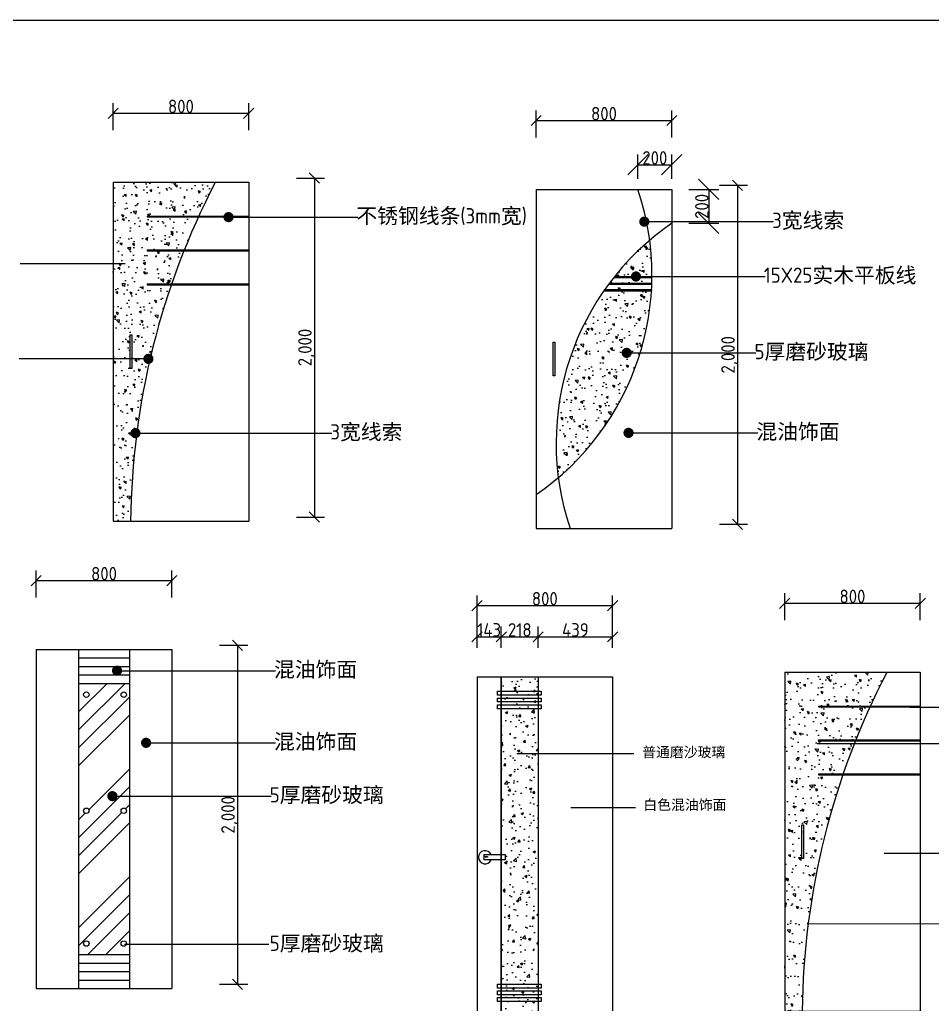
# Model space of a CAD drawing. Extents: x -42728 to 99010, y -18674 to 47645.
# Drawn here: x 20931 to 26316, y 11525 to 17334 of the extents above; entities that cross this region are included whole.
import ezdxf

# ---------------------------------------------------------------- set-up
doc = ezdxf.new("R2010")
doc.units = 0
doc.header["$LTSCALE"] = 100
doc.header["$MEASUREMENT"] = 0
doc.layers.get('0').update_dxf_attribs({"linetype": 'CONTINUOUS'})
doc.layers.get('DEFPOINTS').update_dxf_attribs({"linetype": 'CONTINUOUS'})
for name, color, linetype in [('2', 3, 'CONTINUOUS'), ('3', 4, 'CONTINUOUS'), ('LAYER4', 4, 'CONTINUOUS')]:
    doc.layers.add(name, color=color, linetype=linetype)
doc.styles.get("Standard").update_dxf_attribs({"font": 'ISOCP'})
doc.styles.add('STYLE1', font='simhei.ttf')
doc.dimstyles.get("Standard").update_dxf_attribs({"dimtxt": 2.5, "dimasz": 2.5, "dimexe": 1.25, "dimexo": 0.625, "dimtad": 1, "dimdec": 4, "dimdsep": 46, "dimlunit": 6, "dimtxsty": 'Standard', "dimcen": 2.5, "dimadec": 0, "dimazin": 0, "dimtfac": 1, "dimtdec": 4, "dimtmove": 0, "dimatfit": 3, "dimfxl": 1, "dimtolj": 1, "dimtzin": 0, "dimarcsym": 0})

# ---------------------------------------------------------------- blocks, each defined once
blk = doc.blocks.new('_OBLIQUE')
at = {"color": 0, "linetype": 'ByBlock'}
blk.add_line((-0.5, -0.5), (0.5, 0.5), dxfattribs=at)
blk = doc.blocks.new('*D909')
at = {"color": 2, "linetype": 'ByBlock', "transparency": 16777216}
for p, q in [((23978.7, 16639.9), (23978.7, 16799)), ((24778.7, 16639.9), (24778.7, 16799)), ((23978.7, 16739), (24778.7, 16739))]:
    blk.add_line(p, q, dxfattribs=at)
at = {"layer": 'DEFPOINTS', "color": 0, "linetype": 'ByBlock', "transparency": 16777216}
for p in [(24778.7, 16739), (23978.7, 15939.9), (24778.7, 15939.9)]:
    blk.add_point(p, dxfattribs=at)
at = {"color": 2, "linetype": 'ByBlock', "transparency": 16777216, "xscale": 60, "yscale": 60, "zscale": 60, "rotation": 180}
blk.add_blockref('_OBLIQUE', (23978.7, 16739), dxfattribs=at)
at = {"color": 2, "linetype": 'ByBlock', "transparency": 16777216, "xscale": 60, "yscale": 60, "zscale": 60}
blk.add_blockref('_OBLIQUE', (24778.7, 16739), dxfattribs=at)
at = {"color": 1, "linetype": 'ByBlock', "transparency": 16777216, "insert": (24378.7, 16779.6), "char_height": 80, "attachment_point": 5}
blk.add_mtext('\\A1;800', dxfattribs=at)
blk = doc.blocks.new('*D911')
at = {"color": 2, "linetype": 'ByBlock', "transparency": 16777216}
for p, q in [((21482.3, 16682.7), (21482.3, 16841.7)), ((22282.3, 16682.7), (22282.3, 16841.7)), ((21482.3, 16781.7), (22282.3, 16781.7))]:
    blk.add_line(p, q, dxfattribs=at)
at = {"layer": 'DEFPOINTS', "color": 0, "linetype": 'ByBlock', "transparency": 16777216}
for p in [(22282.3, 16781.7), (21482.3, 15982.7), (22282.3, 15982.7)]:
    blk.add_point(p, dxfattribs=at)
at = {"color": 2, "linetype": 'ByBlock', "transparency": 16777216, "xscale": 60, "yscale": 60, "zscale": 60, "rotation": 180}
blk.add_blockref('_OBLIQUE', (21482.3, 16781.7), dxfattribs=at)
at = {"color": 2, "linetype": 'ByBlock', "transparency": 16777216, "xscale": 60, "yscale": 60, "zscale": 60}
blk.add_blockref('_OBLIQUE', (22282.3, 16781.7), dxfattribs=at)
at = {"color": 1, "linetype": 'ByBlock', "transparency": 16777216, "insert": (21882.3, 16822.4), "char_height": 80, "attachment_point": 5}
blk.add_mtext('\\A1;800', dxfattribs=at)
blk = doc.blocks.new('*D921')
at = {"color": 2, "linetype": 'ByBlock', "transparency": 16777216}
for p, q in [((22564.6, 16400), (22729.8, 16400)), ((22669.8, 16400), (22669.8, 14400)), ((22564.6, 14400), (22729.8, 14400))]:
    blk.add_line(p, q, dxfattribs=at)
at = {"layer": 'DEFPOINTS', "color": 0, "linetype": 'ByBlock', "transparency": 16777216}
for p in [(21864.6, 16400), (21864.6, 14400), (22669.8, 14400)]:
    blk.add_point(p, dxfattribs=at)
at = {"color": 2, "linetype": 'ByBlock', "transparency": 16777216, "xscale": 60, "yscale": 60, "zscale": 60}
for p, rotation in [((22669.8, 16400), 90), ((22669.8, 14400), 270)]:
    blk.add_blockref('_OBLIQUE', p, dxfattribs=dict(at, rotation=rotation))
at = {"color": 1, "linetype": 'ByBlock', "transparency": 16777216, "insert": (22623.2, 15400), "char_height": 80, "attachment_point": 5, "rotation": 90}
blk.add_mtext('\\A1;2,000', dxfattribs=at)
blk = doc.blocks.new('*D924')
at = {"color": 2, "linetype": 'ByBlock', "transparency": 16777216}
for p, q in [((25061, 16357.2), (25226.2, 16357.2)), ((25166.2, 16357.2), (25166.2, 14357.2)), ((25061, 14357.2), (25226.2, 14357.2))]:
    blk.add_line(p, q, dxfattribs=at)
at = {"layer": 'DEFPOINTS', "color": 0, "linetype": 'ByBlock', "transparency": 16777216}
for p in [(24361, 16357.2), (24361, 14357.2), (25166.2, 14357.2)]:
    blk.add_point(p, dxfattribs=at)
at = {"color": 2, "linetype": 'ByBlock', "transparency": 16777216, "xscale": 60, "yscale": 60, "zscale": 60}
for p, rotation in [((25166.2, 16357.2), 90), ((25166.2, 14357.2), 270)]:
    blk.add_blockref('_OBLIQUE', p, dxfattribs=dict(at, rotation=rotation))
at = {"color": 1, "linetype": 'ByBlock', "transparency": 16777216, "insert": (25119.6, 15357.2), "char_height": 80, "attachment_point": 5, "rotation": 90}
blk.add_mtext('\\A1;2,000', dxfattribs=at)
blk = doc.blocks.new('*D925')
at = {"color": 2, "linetype": 'ByBlock', "transparency": 16777216}
for p, q in [((24879.2, 16332.8), (25056.6, 16332.8)), ((24996.6, 16332.8), (24996.6, 16132.7)), ((24879.2, 16132.7), (25056.6, 16132.7))]:
    blk.add_line(p, q, dxfattribs=at)
at = {"layer": 'DEFPOINTS', "color": 0, "linetype": 'ByBlock', "transparency": 16777216}
for p in [(24179.2, 16332.8), (24179.2, 16132.7), (24996.6, 16132.7)]:
    blk.add_point(p, dxfattribs=at)
at = {"color": 2, "linetype": 'ByBlock', "transparency": 16777216, "xscale": 120, "yscale": 120, "zscale": 120}
for p, rotation in [((24996.6, 16332.8), 90), ((24996.6, 16132.7), 270)]:
    blk.add_blockref('_OBLIQUE', p, dxfattribs=dict(at, rotation=rotation))
at = {"color": 1, "linetype": 'ByBlock', "transparency": 16777216, "insert": (24956, 16232.7), "char_height": 80, "attachment_point": 5, "rotation": 90}
blk.add_mtext('\\A1;200', dxfattribs=at)
blk = doc.blocks.new('*D926')
at = {"color": 2, "linetype": 'ByBlock', "transparency": 16777216}
for p, q in [((24578.7, 16395.2), (24578.7, 16537.9)), ((24778.7, 16395.2), (24778.7, 16537.9)), ((24578.7, 16477.9), (24778.7, 16477.9))]:
    blk.add_line(p, q, dxfattribs=at)
at = {"layer": 'DEFPOINTS', "color": 0, "linetype": 'ByBlock', "transparency": 16777216}
for p in [(24778.7, 16477.9), (24578.7, 15695.2), (24778.7, 15695.2)]:
    blk.add_point(p, dxfattribs=at)
at = {"color": 2, "linetype": 'ByBlock', "transparency": 16777216, "xscale": 120, "yscale": 120, "zscale": 120, "rotation": 180}
blk.add_blockref('_OBLIQUE', (24578.7, 16477.9), dxfattribs=at)
at = {"color": 2, "linetype": 'ByBlock', "transparency": 16777216, "xscale": 120, "yscale": 120, "zscale": 120}
blk.add_blockref('_OBLIQUE', (24778.7, 16477.9), dxfattribs=at)
at = {"color": 1, "linetype": 'ByBlock', "transparency": 16777216, "insert": (24678.7, 16518.5), "char_height": 80, "attachment_point": 5}
blk.add_mtext('\\A1;200', dxfattribs=at)
blk = doc.blocks.new('*D928')
at = {"color": 2, "linetype": 'ByBlock', "transparency": 16777216}
for p, q in [((22110.7, 13643.2), (22276, 13643.2)), ((22216, 13643.2), (22216, 11643.2)), ((22110.7, 11643.2), (22276, 11643.2))]:
    blk.add_line(p, q, dxfattribs=at)
at = {"layer": 'DEFPOINTS', "color": 0, "linetype": 'ByBlock', "transparency": 16777216}
for p in [(21410.7, 13643.2), (21410.7, 11643.2), (22216, 11643.2)]:
    blk.add_point(p, dxfattribs=at)
at = {"color": 2, "linetype": 'ByBlock', "transparency": 16777216, "xscale": 60, "yscale": 60, "zscale": 60}
for p, rotation in [((22216, 13643.2), 90), ((22216, 11643.2), 270)]:
    blk.add_blockref('_OBLIQUE', p, dxfattribs=dict(at, rotation=rotation))
at = {"color": 1, "linetype": 'ByBlock', "transparency": 16777216, "insert": (22169.3, 12643.2), "char_height": 80, "attachment_point": 5, "rotation": 90}
blk.add_mtext('\\A1;2,000', dxfattribs=at)
blk = doc.blocks.new('*D929')
at = {"color": 2, "linetype": 'ByBlock', "transparency": 16777216}
for p, q in [((21028.4, 13925.9), (21028.4, 14085)), ((21828.4, 13925.9), (21828.4, 14085)), ((21028.4, 14025), (21828.4, 14025))]:
    blk.add_line(p, q, dxfattribs=at)
at = {"layer": 'DEFPOINTS', "color": 0, "linetype": 'ByBlock', "transparency": 16777216}
for p in [(21828.4, 14025), (21028.4, 13225.9), (21828.4, 13225.9)]:
    blk.add_point(p, dxfattribs=at)
at = {"color": 2, "linetype": 'ByBlock', "transparency": 16777216, "xscale": 60, "yscale": 60, "zscale": 60, "rotation": 180}
blk.add_blockref('_OBLIQUE', (21028.4, 14025), dxfattribs=at)
at = {"color": 2, "linetype": 'ByBlock', "transparency": 16777216, "xscale": 60, "yscale": 60, "zscale": 60}
blk.add_blockref('_OBLIQUE', (21828.4, 14025), dxfattribs=at)
at = {"color": 1, "linetype": 'ByBlock', "transparency": 16777216, "insert": (21428.4, 14065.6), "char_height": 80, "attachment_point": 5}
blk.add_mtext('\\A1;800', dxfattribs=at)
blk = doc.blocks.new('*D1734')
at = {"color": 2, "linetype": 'ByBlock', "transparency": 16777216}
for p, q in [((391.1, 2209.6), (391.1, 2334.7)), ((830, 2209.6), (830, 2334.7)), ((391.1, 2274.7), (830, 2274.7))]:
    blk.add_line(p, q, dxfattribs=at)
at = {"layer": 'DEFPOINTS', "color": 0, "linetype": 'ByBlock', "transparency": 16777216}
for p in [(830, 2274.7), (391.1, 1509.6), (830, 1509.6)]:
    blk.add_point(p, dxfattribs=at)
at = {"color": 2, "linetype": 'ByBlock', "transparency": 16777216, "xscale": 60, "yscale": 60, "zscale": 60, "rotation": 180}
blk.add_blockref('_OBLIQUE', (391.1, 2274.7), dxfattribs=at)
at = {"color": 2, "linetype": 'ByBlock', "transparency": 16777216, "xscale": 60, "yscale": 60, "zscale": 60}
blk.add_blockref('_OBLIQUE', (830, 2274.7), dxfattribs=at)
at = {"color": 1, "linetype": 'ByBlock', "transparency": 16777216, "insert": (610.5, 2315.3), "char_height": 80, "attachment_point": 5}
blk.add_mtext('\\A1;439', dxfattribs=at)
blk = doc.blocks.new('*D1735')
at = {"color": 2, "linetype": 'ByBlock', "transparency": 16777216}
for p, q in [((30, 2209.6), (30, 2518.6)), ((830, 2209.6), (830, 2518.6)), ((30, 2458.6), (830, 2458.6))]:
    blk.add_line(p, q, dxfattribs=at)
at = {"layer": 'DEFPOINTS', "color": 0, "linetype": 'ByBlock', "transparency": 16777216}
for p in [(830, 2458.6), (30, 1509.6), (830, 1509.6)]:
    blk.add_point(p, dxfattribs=at)
at = {"color": 2, "linetype": 'ByBlock', "transparency": 16777216, "xscale": 60, "yscale": 60, "zscale": 60, "rotation": 180}
blk.add_blockref('_OBLIQUE', (30, 2458.6), dxfattribs=at)
at = {"color": 2, "linetype": 'ByBlock', "transparency": 16777216, "xscale": 60, "yscale": 60, "zscale": 60}
blk.add_blockref('_OBLIQUE', (830, 2458.6), dxfattribs=at)
at = {"color": 1, "linetype": 'ByBlock', "transparency": 16777216, "insert": (430, 2499.2), "char_height": 80, "attachment_point": 5}
blk.add_mtext('\\A1;800', dxfattribs=at)
blk = doc.blocks.new('*D1736')
at = {"color": 2, "linetype": 'ByBlock', "transparency": 16777216}
for p, q in [((30, 2209.6), (30, 2334.7)), ((173.2, 2209.6), (173.2, 2334.7)), ((30, 2274.7), (173.2, 2274.7))]:
    blk.add_line(p, q, dxfattribs=at)
at = {"layer": 'DEFPOINTS', "color": 0, "linetype": 'ByBlock', "transparency": 16777216}
for p in [(173.2, 2274.7), (30, 1509.6), (173.2, 1509.6)]:
    blk.add_point(p, dxfattribs=at)
at = {"color": 2, "linetype": 'ByBlock', "transparency": 16777216, "xscale": 60, "yscale": 60, "zscale": 60, "rotation": 180}
blk.add_blockref('_OBLIQUE', (30, 2274.7), dxfattribs=at)
at = {"color": 2, "linetype": 'ByBlock', "transparency": 16777216, "xscale": 60, "yscale": 60, "zscale": 60}
blk.add_blockref('_OBLIQUE', (173.2, 2274.7), dxfattribs=at)
at = {"color": 1, "linetype": 'ByBlock', "transparency": 16777216, "insert": (101.6, 2315.3), "char_height": 80, "attachment_point": 5}
blk.add_mtext('\\A1;143', dxfattribs=at)
blk = doc.blocks.new('*D1737')
at = {"color": 2, "linetype": 'ByBlock', "transparency": 16777216}
for p, q in [((173.2, 2209.6), (173.2, 2334.7)), ((391.1, 2209.6), (391.1, 2334.7)), ((173.2, 2274.7), (391.1, 2274.7))]:
    blk.add_line(p, q, dxfattribs=at)
at = {"layer": 'DEFPOINTS', "color": 0, "linetype": 'ByBlock', "transparency": 16777216}
for p in [(391.1, 2274.7), (173.2, 1509.6), (391.1, 1509.6)]:
    blk.add_point(p, dxfattribs=at)
at = {"color": 2, "linetype": 'ByBlock', "transparency": 16777216, "xscale": 60, "yscale": 60, "zscale": 60, "rotation": 180}
blk.add_blockref('_OBLIQUE', (173.2, 2274.7), dxfattribs=at)
at = {"color": 2, "linetype": 'ByBlock', "transparency": 16777216, "xscale": 60, "yscale": 60, "zscale": 60}
blk.add_blockref('_OBLIQUE', (391.1, 2274.7), dxfattribs=at)
at = {"color": 1, "linetype": 'ByBlock', "transparency": 16777216, "insert": (282.1, 2315.3), "char_height": 80, "attachment_point": 5}
blk.add_mtext('\\A1;218', dxfattribs=at)
blk = doc.blocks.new('*D1738')
at = {"color": 2, "linetype": 'ByBlock', "transparency": 16777216}
for p, q in [((4817.2, 2000.1), (4994.6, 2000.1)), ((4934.6, 2000.1), (4934.6, 1800)), ((4817.2, 1800), (4994.6, 1800))]:
    blk.add_line(p, q, dxfattribs=at)
at = {"layer": 'DEFPOINTS', "color": 0, "linetype": 'ByBlock', "transparency": 16777216}
for p in [(4117.2, 2000.1), (4117.2, 1800), (4934.6, 1800)]:
    blk.add_point(p, dxfattribs=at)
at = {"color": 2, "linetype": 'ByBlock', "transparency": 16777216, "xscale": 120, "yscale": 120, "zscale": 120}
for p, rotation in [((4934.6, 2000.1), 90), ((4934.6, 1800), 270)]:
    blk.add_blockref('_OBLIQUE', p, dxfattribs=dict(at, rotation=rotation))
at = {"color": 1, "linetype": 'ByBlock', "transparency": 16777216, "insert": (4893.9, 1900), "char_height": 80, "attachment_point": 5, "rotation": 90}
blk.add_mtext('\\A1;200', dxfattribs=at)
blk = doc.blocks.new('*D1739')
at = {"color": 2, "linetype": 'ByBlock', "transparency": 16777216}
for p, q in [((3916.7, 2307.2), (3916.7, 2466.3)), ((4716.7, 2307.2), (4716.7, 2466.3)), ((3916.7, 2406.3), (4716.7, 2406.3))]:
    blk.add_line(p, q, dxfattribs=at)
at = {"layer": 'DEFPOINTS', "color": 0, "linetype": 'ByBlock', "transparency": 16777216}
for p in [(4716.7, 2406.3), (3916.7, 1607.2), (4716.7, 1607.2)]:
    blk.add_point(p, dxfattribs=at)
at = {"color": 2, "linetype": 'ByBlock', "transparency": 16777216, "xscale": 60, "yscale": 60, "zscale": 60, "rotation": 180}
blk.add_blockref('_OBLIQUE', (3916.7, 2406.3), dxfattribs=at)
at = {"color": 2, "linetype": 'ByBlock', "transparency": 16777216, "xscale": 60, "yscale": 60, "zscale": 60}
blk.add_blockref('_OBLIQUE', (4716.7, 2406.3), dxfattribs=at)
at = {"color": 1, "linetype": 'ByBlock', "transparency": 16777216, "insert": (4316.7, 2446.9), "char_height": 80, "attachment_point": 5}
blk.add_mtext('\\A1;800', dxfattribs=at)
blk = doc.blocks.new('*D1740')
at = {"color": 2, "linetype": 'ByBlock', "transparency": 16777216}
for p, q in [((1845.5, 2373.2), (1845.5, 2532.3)), ((2645.5, 2373.2), (2645.5, 2532.3)), ((1845.5, 2472.3), (2645.5, 2472.3))]:
    blk.add_line(p, q, dxfattribs=at)
at = {"layer": 'DEFPOINTS', "color": 0, "linetype": 'ByBlock', "transparency": 16777216}
for p in [(2645.5, 2472.3), (1845.5, 1673.2), (2645.5, 1673.2)]:
    blk.add_point(p, dxfattribs=at)
at = {"color": 2, "linetype": 'ByBlock', "transparency": 16777216, "xscale": 60, "yscale": 60, "zscale": 60, "rotation": 180}
blk.add_blockref('_OBLIQUE', (1845.5, 2472.3), dxfattribs=at)
at = {"color": 2, "linetype": 'ByBlock', "transparency": 16777216, "xscale": 60, "yscale": 60, "zscale": 60}
blk.add_blockref('_OBLIQUE', (2645.5, 2472.3), dxfattribs=at)
at = {"color": 1, "linetype": 'ByBlock', "transparency": 16777216, "insert": (2245.5, 2512.9), "char_height": 80, "attachment_point": 5}
blk.add_mtext('\\A1;800', dxfattribs=at)
blk = doc.blocks.new('*D1741')
at = {"color": 2, "linetype": 'ByBlock', "transparency": 16777216}
for p, q in [((6222.8, 2361.1), (6222.8, 2520.2)), ((7022.8, 2361.1), (7022.8, 2520.2)), ((6222.8, 2460.2), (7022.8, 2460.2))]:
    blk.add_line(p, q, dxfattribs=at)
at = {"layer": 'DEFPOINTS', "color": 0, "linetype": 'ByBlock', "transparency": 16777216}
for p in [(7022.8, 2460.2), (6222.8, 1661.1), (7022.8, 1661.1)]:
    blk.add_point(p, dxfattribs=at)
at = {"color": 2, "linetype": 'ByBlock', "transparency": 16777216, "xscale": 60, "yscale": 60, "zscale": 60, "rotation": 180}
blk.add_blockref('_OBLIQUE', (6222.8, 2460.2), dxfattribs=at)
at = {"color": 2, "linetype": 'ByBlock', "transparency": 16777216, "xscale": 60, "yscale": 60, "zscale": 60}
blk.add_blockref('_OBLIQUE', (7022.8, 2460.2), dxfattribs=at)
at = {"color": 1, "linetype": 'ByBlock', "transparency": 16777216, "insert": (6622.8, 2500.8), "char_height": 80, "attachment_point": 5}
blk.add_mtext('\\A1;800', dxfattribs=at)
blk = doc.blocks.new('*D1742')
at = {"color": 2, "linetype": 'ByBlock', "transparency": 16777216}
for p, q in [((4516.7, 2062.5), (4516.7, 2205.2)), ((4716.7, 2062.5), (4716.7, 2205.2)), ((4516.7, 2145.2), (4716.7, 2145.2))]:
    blk.add_line(p, q, dxfattribs=at)
at = {"layer": 'DEFPOINTS', "color": 0, "linetype": 'ByBlock', "transparency": 16777216}
for p in [(4716.7, 2145.2), (4516.7, 1362.5), (4716.7, 1362.5)]:
    blk.add_point(p, dxfattribs=at)
at = {"color": 2, "linetype": 'ByBlock', "transparency": 16777216, "xscale": 120, "yscale": 120, "zscale": 120, "rotation": 180}
blk.add_blockref('_OBLIQUE', (4516.7, 2145.2), dxfattribs=at)
at = {"color": 2, "linetype": 'ByBlock', "transparency": 16777216, "xscale": 120, "yscale": 120, "zscale": 120}
blk.add_blockref('_OBLIQUE', (4716.7, 2145.2), dxfattribs=at)
at = {"color": 1, "linetype": 'ByBlock', "transparency": 16777216, "insert": (4616.7, 2185.8), "char_height": 80, "attachment_point": 5}
blk.add_mtext('\\A1;200', dxfattribs=at)
blk = doc.blocks.new('A$C69790708')
h = blk.add_hatch()
h.set_pattern_fill('AR-CONC', color=1, scale=20, style=0)
h.set_pattern_definition([(50, (-5664.9, -18679.09), (143.45204, -12.5504), [15, -165]), (355, (-5664.9, -18679.09), (-27.7503, 150.4384), [12, -132]), (100.4514, (-5652.94, -18680.14), (115.7019, 137.8879), [12.748, -140.2284]), (46.1842, (-5664.9, -18639.09), (213.4482, -33.1038), [22.5, -247.5]), (96.6356, (-5647.1, -18641.85), (186.9325, 194.8236), [19.122, -210.3426]), (351.1842, (-5664.9, -18639.1), (186.9324, 194.8237), [18, -198]), (21, (-5644.9, -18649.09), (119.3814, -80.5238), [15, -165]), (326, (-5644.9, -18649.09), (48.6631, 145.03), [12, -132]), (71.4514, (-5634.95, -18655.8), (168.0445, 64.5061), [12.748, -140.2284]), (37.5, (-5664.895, -18679.09), (2.43197, 66.57877), [0, -130.4, 0, -134, 0, -132.5]), (7.5, (-5664.895, -18679.09), (52.6139, 78.88234), [0, -76.4, 0, -127.4, 0, -50.5]), (327.5, (-5709.495, -18679.09), (106.76449, -4.51097), [0, -50, 0, -156, 0, -207]), (317.5, (-5729.49, -18679.09), (116.63723, 20.021), [0, -65, 0, -103.6, 0, -147])])
h.paths.add_polyline_path([(173.2, 990), (199.9, 990), (199.9, 959.2), (173.2, 959.2), (173.2, 38.3), (391.1, 38.3), (391.1, 2038.3), (173.2, 2038.3)])
h = blk.add_hatch()
h.set_pattern_fill('AR-CONC', color=1, scale=20, angle=90, style=0)
h.set_pattern_definition([(140, (24162.99, 17657.62), (12.55043, 143.45204), [15, -165]), (85, (24162.99, 17657.62), (-150.4384, -27.7503), [12, -132]), (190.4514, (24164.03, 17669.57), (-137.8879, 115.7019), [12.74804, -140.2284]), (136.1842, (24122.99, 17657.62), (33.1038, 213.4482), [22.5, -247.5]), (186.6356, (24125.75, 17675.4), (-194.8236, 186.9325), [19.122, -210.3426]), (81.1842, (24123, 17657.62), (-194.8237, 186.9324), [18, -198]), (111, (24132.99, 17677.62), (80.5238, 119.3814), [15, -165]), (56, (24132.99, 17677.62), (-145.03, 48.6631), [12, -132]), (161.4514, (24139.7, 17687.56), (-64.5061, 168.0445), [12.74804, -140.2284]), (127.5, (24162.99, 17657.615), (-66.57877, 2.43197), [0, -130.4, 0, -134, 0, -132.5]), (97.5, (24162.99, 17657.615), (-78.88234, 52.6139), [0, -76.4, 0, -127.4, 0, -50.5]), (57.5, (24162.99, 17613.015), (4.51097, 106.76449), [0, -50, 0, -156, 0, -207]), (47.5, (24162.99, 17593.015), (-20.021, 116.63723), [0, -65, 0, -103.6, 0, -147])])
h.paths.add_polyline_path([(2045.5, 1861), (2045.5, 1866), (2347.7, 1866, -0.012577), (2445.5, 2066), (1845.5, 2066), (1845.5, 66), (1945.5, 66, -0.080472), (2185.8, 1461), (2045.5, 1461), (2045.5, 1466), (2187.5, 1466, -0.011752), (2260, 1661), (2045.5, 1661), (2045.5, 1666), (2262, 1666, -0.011983), (2345.4, 1861)])
h.paths.add_polyline_path([(1956.3, 1165.6), (1956.3, 966.4), (1945.9, 966.4), (1945.9, 1165.6)], flags=16)
h = blk.add_hatch()
h.set_pattern_fill('ANSI34', color=1, scale=600, style=0)
h.set_pattern_definition([(45, (-7358.3, -22176.97), (-318.198, 318.198), []), (45, (-7252.25, -22176.97), (-318.198, 318.198), []), (45, (-7146.2, -22176.97), (-318.198, 318.198), []), (45, (-7040.1, -22176.97), (-318.198, 318.198), [])])
h.paths.add_polyline_path([(6433.2, 1075.7), (6636, 1075.7, -0.15509), (6803.5, 1766.5, 0.256015)])
h.paths.add_polyline_path([(6468.5, 385, 0.256015), (6838.8, 1075.7), (6636, 1075.7, -0.15509)])
h = blk.add_hatch()
h.set_pattern_fill('AR-CONC', color=1, scale=20, angle=90, style=0)
h.set_pattern_definition([(140, (-7446.42, -22296.83), (12.55043, 143.45204), [15, -165]), (85, (-7446.42, -22296.83), (-150.4384, -27.7503), [12, -132]), (190.4514, (-7445.38, -22284.87), (-137.8879, 115.7019), [12.748, -140.2284]), (136.1842, (-7486.42, -22296.83), (33.1038, 213.4482), [22.5, -247.5]), (186.6356, (-7483.66, -22279.04), (-194.8236, 186.9325), [19.122, -210.3426]), (81.1842, (-7486.42, -22296.83), (-194.8237, 186.9324), [18, -198]), (111, (-7476.42, -22276.83), (80.5238, 119.3814), [15, -165]), (56, (-7476.42, -22276.83), (-145.03, 48.6631), [12, -132]), (161.4514, (-7469.71, -22266.88), (-64.5061, 168.0445), [12.748, -140.2284]), (127.5, (-7446.423, -22296.83), (-66.57877, 2.43197), [0, -130.4, 0, -134, 0, -132.5]), (97.5, (-7446.42, -22296.83), (-78.88234, 52.6139), [0, -76.4, 0, -127.4, 0, -50.5]), (57.5, (-7446.423, -22341.43), (4.51097, 106.76449), [0, -50, 0, -156, 0, -207]), (47.5, (-7446.42, -22361.43), (-20.021, 116.63723), [0, -65, 0, -103.6, 0, -147])])
h.paths.add_polyline_path([(4586.1, 1699.9, 0.253616), (4047.2, 300.1, 0.253616)])
at = {"color": 2}
for p, q in [((1845.5, 2066), (1845.5, 66)), ((1845.5, 2066), (2645.5, 2066)), ((2645.5, 2066), (2645.5, 66)), ((6222.8, 2053.9), (6222.8, 53.9)), ((6222.8, 2053.9), (7022.8, 2053.9)), ((7022.8, 2053.9), (7022.8, 53.9)), ((3916.7, 2000), (3916.7, 0)), ((3916.7, 2000), (4716.7, 2000)), ((4716.7, 2000), (4716.7, 0)), ((2045.5, 1866), (2645.5, 1866)), ((2045.5, 1866), (2045.5, 1861)), ((2045.5, 1861), (2645.5, 1861)), ((2045.5, 1666), (2645.5, 1666)), ((2045.5, 1666), (2045.5, 1661)), ((2045.5, 1661), (2645.5, 1661)), ((264.7, 1585.5), (955.8, 1585.5)), ((2045.5, 1466), (2645.5, 1466)), ((2045.5, 1466), (2645.5, 1466)), ((2045.5, 1466), (2645.5, 1466)), ((2045.5, 1466), (2045.5, 1461)), ((2045.5, 1461), (2645.5, 1461)), ((583.7, 1267.8), (964.6, 1267.8)), ((6433.2, 1075.7), (6838.8, 1075.7)), ((1845.5, 66), (2645.5, 66)), ((6222.8, 53.9), (7022.8, 53.9)), ((3916.7, 0), (4716.7, 0))]:
    blk.add_line(p, q, dxfattribs=at)
for points in [[(2586.2, 1859.8), (2805.7, 1859.8)], [(4558.3, 1809.8), (5317, 1809.8)], [(2036.6, 1645.6), (2805.7, 1645.6)], [(4565.4, 1486.3), (5268, 1486.3)], [(2433.2, 998.2), (2805.7, 998.2)], [(4397.4, 1035.8), (5213, 1035.8)], [(1983.8, 581.2), (2805.7, 583)], [(4521.4, 563.8), (5224, 563.8)]]:
    blk.add_lwpolyline(points, dxfattribs=at)
for points in [[(4595.8, 1484.6), (4378.8, 1484.6), (4378.8, 1479.6), (4595.8, 1479.6)], [(4599.3, 1407.1), (4317.8, 1407.1), (4317.8, 1402.1), (4599.3, 1402.1)], [(4599.3, 1445.6), (4348.8, 1445.6), (4348.8, 1440.6), (4599.3, 1440.6)], [(1945.9, 1165.6), (1956.3, 1165.6), (1956.3, 966.4), (1945.9, 966.4)], [(4017, 1099.6), (4027.4, 1099.6), (4027.4, 900.4), (4017, 900.4)]]:
    blk.add_lwpolyline(points, close=True, dxfattribs=at)
for centre, radius, start, end in [((6371.4, 22), 4423.1, 152.49659, 179.43092), ((7248.7, 1083.2), 815.5, 123.08416, 180.5248), ((7806.5, 1157.6), 1173.3, 148.73641, 183.99955), ((6023.3, 1068.2), 815.5, 303.08416, 0.5248), ((5465.6, 993.9), 1173.3, 328.73641, 3.99955)]:
    blk.add_arc(centre, radius, start, end, dxfattribs=at)
at = {"color": 1}
for centre, start, end in [((3025.7, 1497), 304.48827, 18.64183), ((5607.7, 503), 124.48827, 198.64183)]:
    blk.add_arc(centre, 1573.6, start, end, dxfattribs=at)
at = {"layer": '2'}
for points in [[(151.5, 1953.3), (409.4, 1953.3), (409.4, 1930.1), (151.5, 1930.1)], [(151.5, 1913.3), (409.4, 1913.3), (409.4, 1890.1), (151.5, 1890.1)], [(151.5, 1873.3), (409.4, 1873.3), (409.4, 1850.1), (151.5, 1850.1)], [(151.5, 226), (409.4, 226), (409.4, 202.7), (151.5, 202.7)], [(151.5, 186), (409.4, 186), (409.4, 162.7), (151.5, 162.7)], [(151.5, 146), (409.4, 146), (409.4, 122.7), (151.5, 122.7)]]:
    blk.add_lwpolyline(points, close=True, dxfattribs=at)
at = {"layer": '3'}
for p, q in [((30, 2038.3), (830, 2038.3)), ((30, 2038.3), (30, 38.3)), ((173.2, 2038.3), (173.2, 38.3)), ((391.1, 2038.3), (391.1, 38.3)), ((830, 2038.3), (830, 38.3)), ((30, 38.3), (830, 38.3))]:
    blk.add_line(p, q, dxfattribs=at)
at = {"layer": '3', "color": 4}
for p, q in [((173.2, 38.3), (173.2, 2038.3)), ((391.1, 2038.3), (391.1, 38.3)), ((70.6, 990), (70.6, 959.2)), ((70.6, 990), (196.2, 990)), ((196.2, 990), (196.2, 959.2)), ((196.2, 959.2), (70.6, 959.2)), ((78.9, 979.4), (92.6, 979.4)), ((78.9, 975.3), (78.9, 979.4)), ((92.6, 975.3), (78.9, 975.3)), ((92.6, 979.4), (92.6, 975.3)), ((206.4, 964.6), (206.4, 964.6)), ((206.4, 964.6), (206.4, 964.6)), ((206.4, 964.6), (206.4, 964.6)), ((391.1, 38.3), (173.2, 38.3))]:
    blk.add_line(p, q, dxfattribs=at)
at = {"layer": '3', "color": 2}
for points in [[(6709.2, 947.2), (7252.5, 947.2)], [(6893.8, 617.7), (7263.5, 617.7)]]:
    blk.add_lwpolyline(points, dxfattribs=at)
at = {"layer": '3', "color": 4}
blk.add_arc((77.6, 974.2), 39, 23.84611, 337.28172, dxfattribs=at)
at = {"layer": '3', "style": 'STYLE1'}
for s, p in [('不锈钢线条(3mm宽)', (2777.4, 1822.5)), ('3宽线索', (5308.9, 1772.5)), ('黑胡桃饰面', (2792.7, 1606.2)), ('15X25实木平板线', (5259.9, 1449)), ('5厚磨砂玻璃', (5204.9, 998.5)), ('白色混油饰面', (2792.7, 958.8)), ('5厚磨砂玻璃', (7244.3, 909.8)), ('混油饰面', (7255.3, 580.3)), ('3宽线索', (2819.6, 548)), ('混油饰面', (5215.9, 526.5))]:
    blk.add_text(s, height=60, dxfattribs=at).set_placement(p)
at = {"layer": '3', "char_height": 60, "width": 865, "attachment_point": 1, "style": 'STYLE1'}
for s, insert in [('普通磨沙玻璃', (1004.3, 1624.6)), ('白色混油饰面', (1011, 1313.6))]:
    blk.add_mtext(s, dxfattribs=dict(at, insert=insert))
for base, p1, p2, picture, middle in [((2645.5, 2472.3), (1845.5, 1673.2), (2645.5, 1673.2), '*D1740', (2245.5, 2512.9)), ((830, 2458.6), (30, 1509.6), (830, 1509.6), '*D1735', (430, 2499.2)), ((4716.7, 2406.3), (3916.7, 1607.2), (4716.7, 1607.2), '*D1739', (4316.7, 2446.9)), ((7022.8, 2460.2), (6222.8, 1661.1), (7022.8, 1661.1), '*D1741', (6622.8, 2500.8)), ((173.2, 2274.7), (30, 1509.6), (173.2, 1509.6), '*D1736', (101.6, 2315.3)), ((391.1, 2274.7), (173.2, 1509.6), (391.1, 1509.6), '*D1737', (282.1, 2315.3)), ((830, 2274.7), (391.1, 1509.6), (830, 1509.6), '*D1734', (610.5, 2315.3))]:
    dim = blk.add_linear_dim(base=base, p1=p1, p2=p2, dimstyle='Standard', override={"dimtxt": 80, "dimasz": 60, "dimexe": 60, "dimexo": 700, "dimdec": 0, "dimblk1": 'OBLIQUE', "dimblk2": 'OBLIQUE', "dimsah": 1, "dimclrd": 2, "dimclre": 2, "dimclrt": 1, "dimtdec": 0, "dimtmove": 1})
    dim.commit()
    dim.dimension.update_dxf_attribs({"geometry": picture, "text_midpoint": middle})
at = {"layer": 'LAYER4'}
dim = blk.add_linear_dim(base=(4716.7, 2145.2), p1=(4516.7, 1362.5), p2=(4716.7, 1362.5), dimstyle='Standard', override={"dimtxt": 80, "dimasz": 120, "dimexe": 60, "dimexo": 700, "dimdec": 0, "dimblk1": 'OBLIQUE', "dimblk2": 'OBLIQUE', "dimsah": 1, "dimclrd": 2, "dimclre": 2, "dimclrt": 1, "dimtdec": 0, "dimtmove": 1}, dxfattribs=at)
dim.commit()
dim.dimension.update_dxf_attribs({"geometry": '*D1742', "text_midpoint": (4616.7, 2185.8)})
dim = blk.add_linear_dim(base=(4934.6, 1800), p1=(4117.2, 2000.1), p2=(4117.2, 1800), angle=90, dimstyle='Standard', override={"dimtxt": 80, "dimasz": 120, "dimexe": 60, "dimexo": 700, "dimdec": 0, "dimblk1": 'OBLIQUE', "dimblk2": 'OBLIQUE', "dimsah": 1, "dimclrd": 2, "dimclre": 2, "dimclrt": 1, "dimtdec": 0, "dimtmove": 1}, dxfattribs=at)
dim.commit()
dim.dimension.update_dxf_attribs({"geometry": '*D1738', "text_midpoint": (4893.9, 1900)})

msp = doc.modelspace()

# ---------------------------------------------------------------- hatches: boundary and pattern name
h = msp.add_hatch()
h.set_pattern_fill('AR-CONC', color=1, scale=20, angle=90, style=0)
h.set_pattern_definition([(140, (43799.73, 31967.04), (12.55043, 143.45204), [15, -165]), (85, (43799.73, 31967.04), (-150.4384, -27.7503), [12, -132]), (190.4514, (43800.78, 31979), (-137.8879, 115.7019), [12.74804, -140.2284]), (136.1842, (43759.73, 31967.04), (33.1038, 213.4482), [22.5, -247.5]), (186.6356, (43762.5, 31984.83), (-194.8236, 186.9325), [19.122, -210.3426]), (81.1842, (43759.73, 31967.04), (-194.8237, 186.9324), [18, -198]), (111, (43769.73, 31987.04), (80.5238, 119.3814), [15, -165]), (56, (43769.73, 31987.04), (-145.03, 48.6631), [12, -132]), (161.4514, (43776.44, 31996.99), (-64.5061, 168.0445), [12.74804, -140.2284]), (127.5, (43799.73, 31967.04), (-66.57877, 2.43197), [0, -130.4, 0, -134, 0, -132.5]), (97.5, (43799.73, 31967.04), (-78.88234, 52.6139), [0, -76.4, 0, -127.4, 0, -50.5]), (57.5, (43799.73, 31922.44), (4.51097, 106.76449), [0, -50, 0, -156, 0, -207]), (47.5, (43799.73, 31902.44), (-20.021, 116.63723), [0, -65, 0, -103.6, 0, -147])])
h.paths.add_polyline_path([(21682.28933, 16170.42498), (21682.28933, 16175.42498), (21984.47382, 16175.42498, -0.0125774215), (22082.28933, 16375.42498), (21482.28933, 16375.42498), (21482.28933, 14375.42498), (21582.28933, 14375.42498, -0.0804722152), (21822.51275, 15770.42498), (21682.28933, 15770.42498), (21682.28933, 15775.42498), (21824.23503, 15775.42498, -0.0117519925), (21896.70595, 15970.42498), (21682.28933, 15970.42498), (21682.28933, 15975.42498), (21898.70266, 15975.42498, -0.0119829803), (21982.18618, 16170.42498)])
h.paths.add_polyline_path([(21593.05075, 15474.98276), (21593.05075, 15275.8672), (21582.597, 15275.8672), (21582.597, 15474.98276)], flags=16)
h = msp.add_hatch()
h.set_pattern_fill('AR-CONC', color=1, scale=20, angle=90, style=0)
h.set_pattern_definition([(140, (12615.6, -7964.13), (12.55043, 143.45204), [15, -165]), (85, (12615.6, -7964.13), (-150.4384, -27.7503), [12, -132]), (190.4514, (12616.64, -7952.18), (-137.8879, 115.7019), [12.748, -140.2284]), (136.1842, (12575.6, -7964.13), (33.1038, 213.4482), [22.5, -247.5]), (186.6356, (12578.36, -7946.34), (-194.8236, 186.9325), [19.122, -210.3426]), (81.1842, (12575.6, -7964.13), (-194.8237, 186.9324), [18, -198]), (111, (12585.6, -7944.13), (80.5238, 119.3814), [15, -165]), (56, (12585.6, -7944.13), (-145.03, 48.6631), [12, -132]), (161.4514, (12592.31, -7934.18), (-64.5061, 168.0445), [12.748, -140.2284]), (127.5, (12615.6, -7964.13), (-66.57877, 2.43197), [0, -130.4, 0, -134, 0, -132.5]), (97.5, (12615.6, -7964.13), (-78.88234, 52.6139), [0, -76.4, 0, -127.4, 0, -50.5]), (57.5, (12615.6, -8008.73), (4.51097, 106.76449), [0, -50, 0, -156, 0, -207]), (47.5, (12615.6, -8028.73), (-20.021, 116.63723), [0, -65, 0, -103.6, 0, -147])])
h.paths.add_polyline_path([(24648.12344, 16032.55858, 0.2536159955), (24109.26967, 14632.83746, 0.2536159955)])
h = msp.add_hatch()
h.set_pattern_fill('ANSI34', color=1, scale=600, style=0)
h.set_pattern_definition([(45, (4670.34, -7176.67), (-318.198, 318.198), []), (45, (4776.4, -7176.67), (-318.198, 318.198), []), (45, (4882.47, -7176.67), (-318.198, 318.198), []), (45, (4988.54, -7176.67), (-318.198, 318.198), [])])
h.paths.add_polyline_path([(21278.43921, 11818.65759), (21578.43921, 11818.65759), (21578.43921, 13418.65759), (21278.43921, 13418.65759)])
h.paths.add_polyline_path([(21339.84018, 12666.82991, -1), (21307.84018, 12666.82991, -1)], flags=16)
h.paths.add_polyline_path([(21307.84018, 13351.82991, -1), (21339.84018, 13351.82991, -1)], flags=16)
h.paths.add_polyline_path([(21560.84018, 12666.82991, -1), (21528.84018, 12666.82991, -1)], flags=16)
h.paths.add_polyline_path([(21528.84018, 13351.82991, -1), (21560.84018, 13351.82991, -1)], flags=16)
h.paths.add_polyline_path([(21339.84018, 11883.82991, -1), (21307.84018, 11883.82991, -1)], flags=16)
h.paths.add_polyline_path([(21560.84018, 11883.82991, -1), (21528.84018, 11883.82991, -1)], flags=16)

# ---------------------------------------------------------------- linework, layer by layer
msp.add_line((5720.2478, 17333.99018), (36688.13139, 17329.67949))
at = {"color": 2}
for p, q in [((21482.28933, 16375.42498), (21482.28933, 14375.42498)), ((21482.28933, 16375.42498), (22282.28933, 16375.42498)), ((22282.28933, 16375.42498), (22282.28933, 14375.42498)), ((23978.69655, 16332.69802), (23978.69655, 14332.69802)), ((23978.69655, 16332.69802), (24778.69655, 16332.69802)), ((24778.69655, 16332.69802), (24778.69655, 14332.69802)), ((21682.28933, 16175.42498), (22282.28933, 16175.42498)), ((21682.28933, 16175.42498), (21682.28933, 16170.42498)), ((21682.28933, 16170.42498), (22282.28933, 16170.42498)), ((21682.28933, 15975.42498), (22282.28933, 15975.42498)), ((21682.28933, 15975.42498), (21682.28933, 15970.42498)), ((21682.28933, 15970.42498), (22282.28933, 15970.42498)), ((21553.6903, 15893.0973), (20933.6903, 15893.0973)), ((21682.28933, 15775.42498), (22282.28933, 15775.42498)), ((21682.28933, 15775.42498), (22282.28933, 15775.42498)), ((21682.28933, 15775.42498), (22282.28933, 15775.42498)), ((21682.28933, 15775.42498), (21682.28933, 15770.42498)), ((21682.28933, 15770.42498), (22282.28933, 15770.42498)), ((21482.28933, 14375.42498), (22282.28933, 14375.42498)), ((23978.69655, 14332.69802), (24778.69655, 14332.69802)), ((21028.43921, 13618.65759), (21028.43921, 11618.65759)), ((21028.43921, 13618.65759), (21828.43921, 13618.65759)), ((21278.43921, 13618.65759), (21278.43921, 11618.65759)), ((21578.43921, 13618.65759), (21578.43921, 11618.65759)), ((21828.43921, 13618.65759), (21828.43921, 11618.65759)), ((21278.43921, 13568.65759), (21578.43921, 13568.65759)), ((21278.43921, 13518.65759), (21578.43921, 13518.65759)), ((21278.43921, 13468.65759), (21578.43921, 13468.65759)), ((21278.43921, 13418.65759), (21578.43921, 13418.65759)), ((21548.84018, 11879.32991), (22400.34018, 11879.32991)), ((21278.43921, 11818.65759), (21578.43921, 11818.65759)), ((21278.43921, 11768.65759), (21578.43921, 11768.65759)), ((21278.43921, 11718.65759), (21578.43921, 11718.65759)), ((21028.43921, 11618.65759), (21828.43921, 11618.65759)), ((21278.43921, 11668.65759), (21578.43921, 11668.65759))]:
    msp.add_line(p, q, dxfattribs=at)
for points in [[(24657.85258, 15817.34166), (24440.85258, 15817.34166), (24440.85258, 15812.34166), (24657.85258, 15812.34166)], [(24661.35258, 15778.34166), (24410.85258, 15778.34166), (24410.85258, 15773.34166), (24661.35258, 15773.34166)], [(24661.35258, 15739.84166), (24379.85258, 15739.84166), (24379.85258, 15734.84166), (24661.35258, 15734.84166)], [(21582.597, 15474.98276), (21593.05075, 15474.98276), (21593.05075, 15275.8672), (21582.597, 15275.8672)], [(24079.00423, 15432.2558), (24089.45798, 15432.2558), (24089.45798, 15233.14025), (24079.00423, 15233.14025)]]:
    msp.add_lwpolyline(points, close=True, dxfattribs=at)
for centre in [(21323.84018, 13351.82991), (21544.84018, 13351.82991), (21323.84018, 12666.82991), (21544.84018, 12666.82991), (21323.84018, 11883.82991), (21544.84018, 11883.82991)]:
    msp.add_circle(centre, 16, dxfattribs=at)
msp.add_arc((26008.13031, 14331.46473), 4423.0593, 152.496592201, 179.430920863, dxfattribs=at)
at = {"color": 1}
for centre, start, end in [((23087.68024, 15829.70346), 304.488272352, 18.641830002), ((25669.71287, 14835.69258), 124.488272352, 198.641830002)]:
    msp.add_arc(centre, 1573.57338, start, end, dxfattribs=at)

# ---------------------------------------------------------------- block references
msp.add_blockref('A$C69790708', (23599.44227, 11418.70877))

# ---------------------------------------------------------------- texts
for s, p in [('不锈钢线条(3mm宽)', (22917.50506, 16131.87644)), ('3宽线索', (25370.91229, 16105.14948)), ('15X25实木平板线', (25321.91229, 15781.64948)), ('5厚磨砂玻璃', (25266.91229, 15331.14948)), ('3宽线索', (22764.00506, 14857.37644)), ('混油饰面', (25277.91229, 14859.14948)), ('混油饰面', (22431.15494, 13456.10905)), ('混油饰面', (22431.15494, 13030.60905)), ('5厚磨砂玻璃', (22406.15494, 12716.10905)), ('5厚磨砂玻璃', (22406.15494, 11840.10905))]:
    msp.add_text(s, height=90, dxfattribs=at).set_placement(p)

# ---------------------------------------------------------------- dimensions: what is measured, and where the dimension line sits
for base, p1, p2, picture, middle in [((22282.28933, 16781.743), (21482.28933, 15982.65962), (22282.28933, 15982.65962), '*D911', (21882.28933, 16822.368)), ((24778.69655, 16739.01604), (23978.69655, 15939.93266), (24778.69655, 15939.93266), '*D909', (24378.69655, 16779.64104)), ((21828.43921, 14024.97561), (21028.43921, 13225.89223), (21828.43921, 13225.89223), '*D929', (21428.43921, 14065.60061))]:
    dim = msp.add_linear_dim(base=base, p1=p1, p2=p2, dimstyle='Standard', override={"dimtxt": 80, "dimasz": 60, "dimexe": 60, "dimexo": 700, "dimdec": 0, "dimblk1": 'OBLIQUE', "dimblk2": 'OBLIQUE', "dimsah": 1, "dimclrd": 2, "dimclre": 2, "dimclrt": 1, "dimtdec": 0, "dimtmove": 1})
    dim.commit()
    dim.dimension.update_dxf_attribs({"geometry": picture, "text_midpoint": middle})
for base, p1, p2, picture, middle in [((22669.80237, 14399.97284), (21864.55518, 16399.97284), (21864.55518, 14399.97284), '*D921', (22623.16949, 15399.97284)), ((25166.20959, 14357.24589), (24360.9624, 16357.24589), (24360.9624, 14357.24589), '*D924', (25119.57672, 15357.24589)), ((22215.95225, 11643.20545), (21410.70506, 13643.20545), (21410.70506, 11643.20545), '*D928', (22169.31937, 12643.20545))]:
    dim = msp.add_linear_dim(base=base, p1=p1, p2=p2, angle=90, dimstyle='Standard', override={"dimtxt": 80, "dimasz": 60, "dimexe": 60, "dimexo": 700, "dimdec": 0, "dimblk1": 'OBLIQUE', "dimblk2": 'OBLIQUE', "dimsah": 1, "dimclrd": 2, "dimclre": 2, "dimclrt": 1, "dimtdec": 0, "dimtmove": 1})
    dim.commit()
    dim.dimension.update_dxf_attribs({"geometry": picture, "text_midpoint": middle})
at = {"layer": 'LAYER4'}
dim = msp.add_linear_dim(base=(24778.69655, 16477.87034), p1=(24578.69655, 15695.19802), p2=(24778.69655, 15695.19802), dimstyle='Standard', override={"dimtxt": 80, "dimasz": 120, "dimexe": 60, "dimexo": 700, "dimdec": 0, "dimblk1": 'OBLIQUE', "dimblk2": 'OBLIQUE', "dimsah": 1, "dimclrd": 2, "dimclre": 2, "dimclrt": 1, "dimtdec": 0, "dimtmove": 1}, dxfattribs=at)
dim.commit()
dim.dimension.update_dxf_attribs({"geometry": '*D926', "text_midpoint": (24678.69655, 16518.50322)})
dim = msp.add_linear_dim(base=(24996.59753, 16132.69802), p1=(24179.19655, 16332.76052), p2=(24179.19655, 16132.69802), angle=90, dimstyle='Standard', override={"dimtxt": 80, "dimasz": 120, "dimexe": 60, "dimexo": 700, "dimdec": 0, "dimblk1": 'OBLIQUE', "dimblk2": 'OBLIQUE', "dimsah": 1, "dimclrd": 2, "dimclre": 2, "dimclrt": 1, "dimtdec": 0, "dimtmove": 1}, dxfattribs=at)
dim.commit()
dim.dimension.update_dxf_attribs({"geometry": '*D925', "text_midpoint": (24955.96465, 16232.72927)})

# ---------------------------------------------------------------- leaders
at = {"color": 2}
for points in [[(22162.98561, 16169.26823), (22925.65222, 16169.26823)], [(24616.39284, 16142.54127), (25379.05945, 16142.54127)], [(24567.39284, 15819.04127), (25330.05945, 15819.04127)], [(24512.39284, 15368.54127), (25275.05945, 15368.54127)], [(21690.29729, 15333.15671), (20927.63068, 15333.15671)], [(21613.98561, 14894.76823), (22772.15222, 14894.76823)], [(24523.39284, 14896.54127), (25286.05945, 14896.54127)], [(21505.13549, 13493.50084), (22439.3021, 13493.50084)], [(21676.63549, 13068.00084), (22439.3021, 13068.00084)], [(21477.63549, 12753.50084), (22414.3021, 12753.50084)]]:
    msp.add_leader(points, dimstyle='Standard', override={"dimtxt": 120, "dimasz": 60, "dimexe": 60, "dimexo": 600, "dimtih": 0, "dimdec": 0, "dimclrd": 2, "dimclre": 2, "dimclrt": 1, "dimtdec": 0, "dimldrblk": 'DOT'}, dxfattribs=at)

doc.saveas('drawing.dxf')
